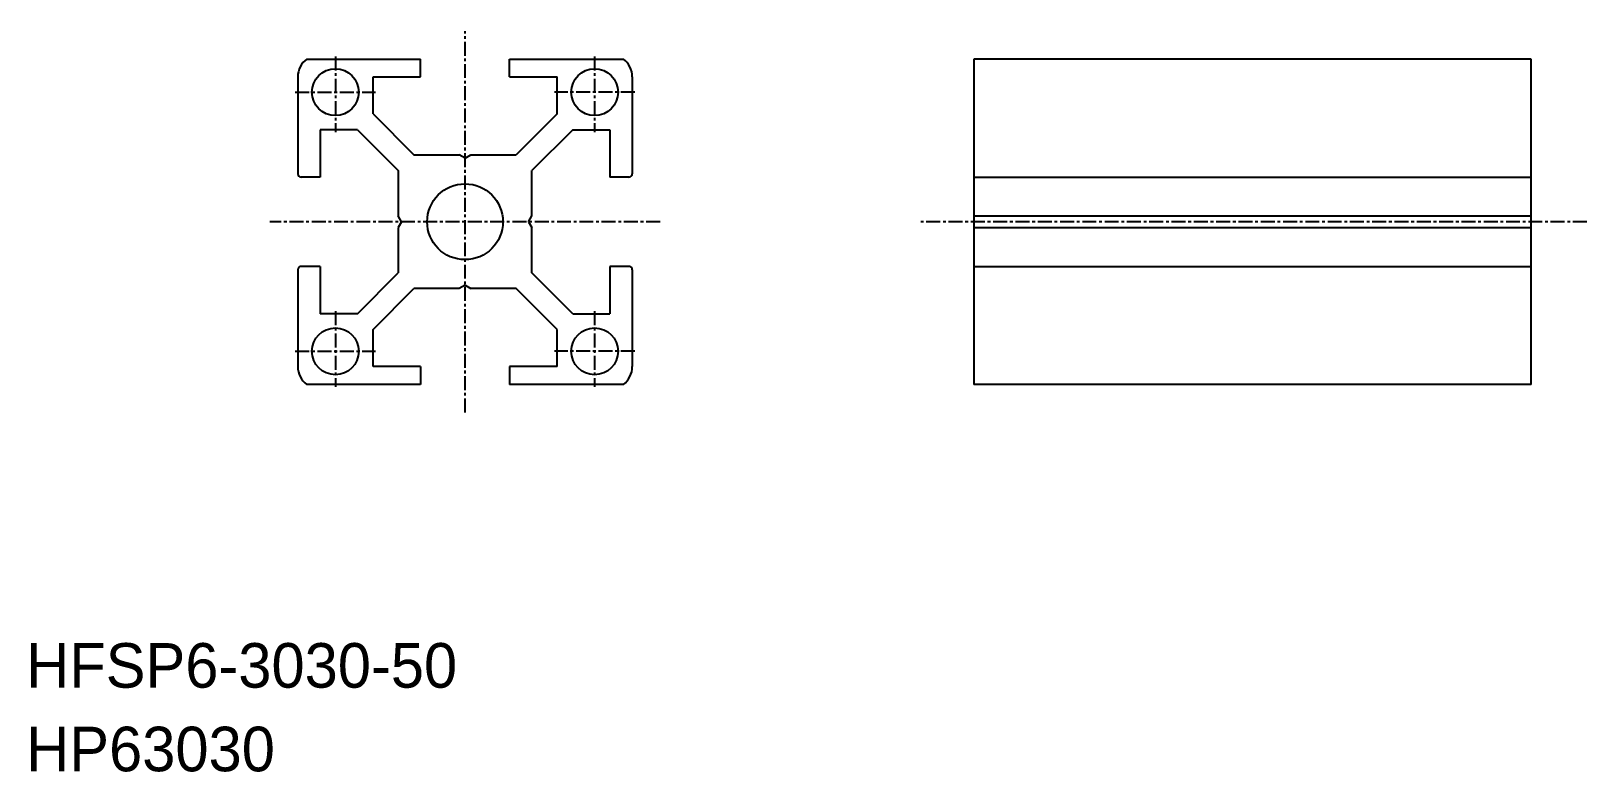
# Model space of a CAD drawing. Extents: x 0 to 140, y 36 to 102.
import ezdxf

# ---------------------------------------------------------------- set-up
doc = ezdxf.new("R2010")
doc.units = 0
doc.linetypes.add('CENTER', pattern=[2, 1.25, -0.25, 0.25, -0.25])
doc.layers.get('0').update_dxf_attribs({"linetype": 'CONTINUOUS'})
doc.layers.add('CENTER', color=1, linetype='CENTER')

msp = doc.modelspace()

# ---------------------------------------------------------------- linework, layer by layer
at = {"color": 7, "linetype": 'CONTINUOUS'}
for p, q in [((25.16, 99.62), (35.36, 99.62)), ((35.36, 98.02), (35.36, 99.62)), ((43.36, 99.62), (53.56, 99.62)), ((43.36, 98.02), (43.36, 99.62)), ((84.98, 99.62), (84.98, 70.42)), ((134.98, 99.62), (84.98, 99.62)), ((134.98, 70.42), (134.98, 99.62)), ((24.36, 98.02), (24.36, 89.32)), ((31.11, 94.69), (31.11, 98.02)), ((31.11, 98.02), (35.36, 98.02)), ((43.36, 98.02), (47.61, 98.02)), ((47.61, 94.69), (47.61, 98.02)), ((54.36, 98.02), (54.36, 89.32)), ((31.11, 94.69), (34.77, 91.02)), ((47.61, 94.69), (43.95, 91.02)), ((29.7, 93.27), (26.36, 93.27)), ((26.36, 93.27), (26.36, 89.02)), ((29.7, 93.27), (33.36, 89.61)), ((49.02, 93.27), (45.36, 89.61)), ((49.02, 93.27), (52.36, 93.27)), ((52.36, 93.27), (52.36, 89.02)), ((34.77, 91.02), (38.84, 91.02)), ((39.36, 90.72), (38.84, 91.02)), ((39.36, 90.72), (39.88, 91.02)), ((39.88, 91.02), (43.95, 91.02)), ((33.36, 89.61), (33.36, 85.54)), ((45.36, 85.54), (45.36, 89.61)), ((26.36, 89.02), (24.66, 89.02)), ((54.06, 89.02), (52.36, 89.02)), ((84.98, 89.02), (134.98, 89.02)), ((33.66, 85.02), (33.36, 85.54)), ((45.06, 85.02), (45.36, 85.54)), ((84.98, 85.54), (134.98, 85.54)), ((33.66, 85.02), (33.36, 84.5)), ((33.36, 84.5), (33.36, 80.44)), ((45.06, 85.02), (45.36, 84.5)), ((45.36, 80.44), (45.36, 84.5)), ((84.98, 84.5), (134.98, 84.5)), ((26.36, 81.02), (24.66, 81.02)), ((26.36, 81.02), (26.36, 76.77)), ((52.36, 81.02), (52.36, 76.77)), ((54.06, 81.02), (52.36, 81.02)), ((84.98, 81.02), (134.98, 81.02)), ((24.36, 80.72), (24.36, 72.02)), ((29.7, 76.77), (33.36, 80.44)), ((49.02, 76.77), (45.36, 80.44)), ((54.36, 80.72), (54.36, 72.02)), ((31.11, 75.36), (34.77, 79.02)), ((38.84, 79.02), (34.77, 79.02)), ((39.36, 79.32), (38.84, 79.02)), ((39.36, 79.32), (39.88, 79.02)), ((43.95, 79.02), (39.88, 79.02)), ((41.65, 79.02), (41.65, 79.02)), ((47.61, 75.36), (43.95, 79.02)), ((29.7, 76.77), (26.36, 76.77)), ((49.02, 76.77), (52.36, 76.77)), ((31.11, 72.02), (31.11, 75.36)), ((47.61, 72.02), (47.61, 75.36)), ((35.36, 72.02), (31.11, 72.02)), ((35.36, 72.02), (35.36, 70.42)), ((47.61, 72.02), (43.36, 72.02)), ((43.36, 72.02), (43.36, 70.42)), ((35.36, 70.42), (25.16, 70.42)), ((53.56, 70.42), (43.36, 70.42)), ((134.98, 70.42), (84.98, 70.42))]:
    msp.add_line(p, q, dxfattribs=at)
for centre, radius in [((27.73, 96.65), 2.1), ((50.98, 96.65), 2.1), ((39.36, 85.02), 3.4), ((27.73, 73.4), 2.1), ((50.98, 73.4), 2.1)]:
    msp.add_circle(centre, radius, dxfattribs=at)
for centre, radius, start, end in [((26.36, 98.02), 2, 126.8699, 180), ((52.36, 98.02), 2, 0, 53.1301), ((24.66, 89.32), 0.3, 180, 270), ((54.06, 89.32), 0.3, 270, 0), ((24.66, 80.72), 0.3, 90, 180), ((54.06, 80.72), 0.3, 0, 90), ((26.36, 72.02), 2, 180, 233.1301), ((52.36, 72.02), 2, 306.8699, 360)]:
    msp.add_arc(centre, radius, start, end, dxfattribs=at)
at = {"layer": 'CENTER', "color": 1, "linetype": 'CENTER'}
for p, q in [((39.36, 67.92), (39.36, 102.12)), ((27.73, 99.85), (27.73, 93.05)), ((50.98, 99.85), (50.98, 93.05)), ((24.13, 96.65), (31.33, 96.65)), ((54.58, 96.65), (47.38, 96.65)), ((56.86, 85.02), (21.86, 85.02)), ((139.98, 85.02), (79.98, 85.02)), ((27.73, 77), (27.73, 70.2)), ((50.98, 77), (50.98, 70.2)), ((24.13, 73.4), (31.33, 73.4)), ((54.58, 73.4), (47.38, 73.4))]:
    msp.add_line(p, q, dxfattribs=at)

# ---------------------------------------------------------------- texts
at = {"color": 7, "linetype": 'CONTINUOUS'}
for s, p in [('HFSP6-3030-50', (0, 43.22)), ('HP63030', (0, 35.72))]:
    msp.add_text(s, height=4, dxfattribs=at).set_placement(p)

doc.saveas('drawing.dxf')
